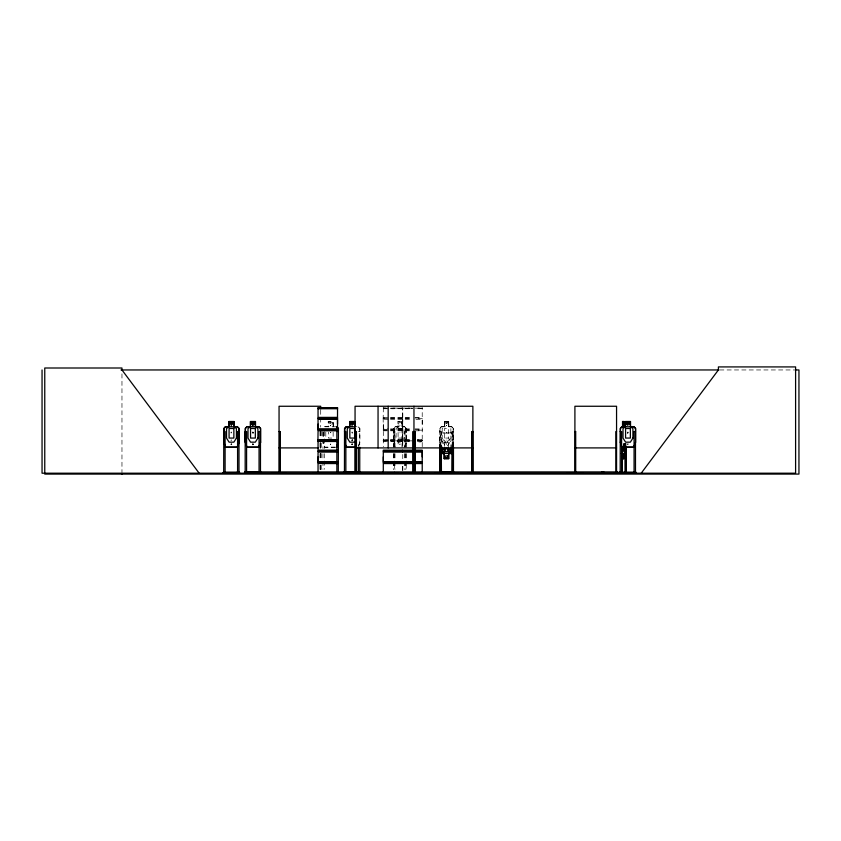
<?xml version="1.0" encoding="UTF-8"?>
<svg xmlns="http://www.w3.org/2000/svg" width="841" height="841" viewBox="0 0 841 841"><rect width="100%" height="100%" fill="white"/><g stroke="black" fill="none" stroke-linecap="round" stroke-linejoin="round"><path stroke-width="0.63" stroke-dasharray="4.21 3.15" d="M383.317 424.095L383.296 446.687M402.755 454.466L402.755 461.635M402.713 417.672L402.734 446.687L402.734 407.759L402.765 417.504M422.203 424.095L422.224 407.79L422.182 408.747M383.338 407.759L383.181 418.009L388.1 418.051M402.734 428.942L402.734 419.312M422.224 446.687L422.224 419.312L415.002 419.312M625.01 446.014L625.21 443.407M625.178 446.014L625.378 443.407M383.075 407.948L388.153 408.158L383.275 408.116M388.185 440.516L383.075 440.242L388.153 440.053M383.149 440.789L388.164 440.547M402.566 440.705L402.723 440.053M422.277 440.915L417.357 440.873C424.022 442.702 424.169 438.287 417.357 440.032M446.445 425.241L446.371 425.493M623.307 445.856L623.665 443.627M404.647 447.118L406.129 442.166M405.131 446.277L406.266 442.198L406.266 428.426L404.71 426.618M399.79 432.852L400.064 432.663M446.434 432.379L446.582 432.863M439.843 438.035L441.43 433.083L451.764 433.083M446.434 423.055L446.582 423.538M453.11 442.166L451.617 447.118L453.267 442.198M330.65 432.379L330.881 432.884L330.702 432.316M330.65 423.055L330.881 423.549L330.702 422.991M358.466 445.877L359.748 442.166M358.508 446.277L359.916 442.198L359.916 428.426L358.108 426.618L354.786 426.618M402.576 440.148L402.587 440.558M383.139 418.051L383.296 428.878L388.174 428.878M383.118 429.583L388.1 429.551M422.382 418.66L415.034 418.65M422.382 430.15L415.034 430.14M399.927 425.304L399.885 425.83M447.349 445.856C453.604 438.729 448.137 436.836 446.392 444.731C444.532 436.847 439.296 438.739 445.488 445.825M448.621 446.918L448.621 442.135L450.871 438.066L450.871 428.5L448.621 426.797L448.621 421.667M391.528 408.726L394.545 408.726M410.965 408.726L412.206 408.558M391.528 441.483L394.545 441.483M395.144 447.286L393.767 442.187L393.767 428.458L395.175 426.618L398.14 426.618M395.238 426.797L393.903 428.521L393.998 442.166L395.238 447.118M383.139 440.558L388.153 440.894L383.275 440.873M439.938 428.521L441.367 426.797M383.359 439.78L388.195 439.78M422.161 408.726L414.991 408.726M422.224 440.4L417.357 440.547M398.14 426.797L396.069 428.5L396.069 438.066L398.14 442.166L401.998 442.166L404.058 438.066L404.058 428.5L401.998 426.797M399.895 444.49L400.064 443.901L399.874 444.458M422.245 408.116L415.012 408.116L422.277 408.158M330.671 444.426L330.545 444.49M330.671 444.49L330.807 443.922L330.513 444.458M719.696 369.956L793.757 369.956M388.195 408.726L383.338 408.747M390.518 408.726L412.479 408.726M383.296 417.388L388.174 417.388M390.518 417.388L412.479 417.388M415.002 417.388L422.224 417.388M390.476 418.051L412.479 418.051M415.034 418.051L422.34 418.009M383.181 418.702L388.1 418.65M390.476 418.65L412.479 418.65M388.174 419.312L383.286 419.196M390.518 419.312L412.479 419.312M444.279 421.499L448.852 421.499L448.852 426.618M401.998 421.667L398.035 421.667L398.14 447.118M444.426 421.667L448.705 421.667M330.534 425.83L330.786 425.262L330.502 425.798M324.7 426.618L328.19 426.618L328.19 421.499L333.309 421.499L333.309 426.618L335.527 426.618M401.998 426.618L404.805 426.618M444.363 426.618L441.22 426.618L439.79 428.458L439.79 447.181M448.768 426.618L451.764 426.618M324.773 426.797L336.558 426.797M395.144 426.797L404.752 426.797M441.283 426.797L451.701 426.797L453.194 428.5M406.266 428.426L406.224 447.181M393.767 428.458L393.84 447.181M398.14 428.5L401.998 428.5M390.518 428.878L412.479 428.878M415.002 428.878L422.203 428.942M390.476 429.551L412.479 429.551M415.034 429.551L422.403 429.583M383.16 430.14L388.1 430.14M390.476 430.14L412.479 430.14M383.296 430.802L388.174 430.802M390.518 430.802L412.479 430.802M415.002 430.802L422.224 430.802M358.329 431.559L359.748 431.559M406.224 431.559L404.763 431.559L404.763 447.181M439.79 431.559L441.294 431.559L441.294 447.181M451.88 432.905L441.241 432.905L439.696 438.003L439.696 446.76M398.14 438.066L401.998 438.066M390.518 439.78L412.479 439.78M417.325 439.78C424.169 437.751 424.064 443.743 417.325 441.483M390.508 440.053L409.956 440.032M390.508 440.537L412.479 440.516M417.336 440.432L422.203 440.453M390.518 440.547L409.956 440.547M383.359 441.483L388.195 441.483M390.518 441.483L412.479 441.504M439.79 442.187L441.262 447.286M444.363 421.499L444.426 426.797L442.187 428.5L442.187 438.066L444.426 442.166L448.621 442.166M335.254 447.118L324.773 447.118L323.238 442.166M335.475 447.286L324.647 447.286L323.07 442.187M400.127 440.074L400.148 440.011M446.613 440.011L446.592 440.074M358.035 426.797L359.748 428.5L359.748 447.181M451.68 426.618L453.341 428.426L453.267 446.75M404.647 426.797L406.129 428.5M448.621 438.035L450.871 442.135L450.871 446.918M446.487 422.991L446.655 423.528M446.487 432.316L446.655 432.852M451.796 432.905L453.267 438.003M451.68 433.083L453.11 438.035M440.022 442.166L441.367 447.118M626.019 443.281L626.019 445.877M625.62 443.281L625.62 445.877M625.494 443.281L625.494 445.877M625.105 443.281L625.105 445.877M624.611 443.333L624.611 445.719M623.896 443.333L623.896 445.719M453.457 447.181L453.457 431.559L451.964 431.559L451.964 447.181M453.11 428.5L453.194 447.181M452.227 431.559L452.227 447.181M448.768 421.499L448.705 426.797M446.308 425.273L446.308 425.798M446.319 443.932L446.319 444.458M444.511 421.667L444.511 426.797M444.426 438.066L444.426 428.5L448.621 428.5L448.621 438.066L444.426 438.035L442.177 442.135L442.177 446.918M444.426 442.135L444.426 446.918M441.031 431.559L441.031 447.181M440.022 428.521L440.053 447.181M412.069 408.148L412.069 408.726M411.554 408.221L411.554 408.747M406.224 453.688L406.224 462.802M406.224 464.106L406.224 469.31M406.024 428.5L405.898 447.181M405.898 453.688L405.898 460.195M405.898 461.499L405.898 469.31M405.078 431.559L405.078 447.181M405.078 453.688L405.078 460.195M405.078 461.499L405.078 469.31M404.763 453.688L404.763 460.195M404.763 461.499L404.763 469.31M402.135 426.618L402.135 421.499L397.898 421.499L397.993 426.618M402.03 421.499L401.998 447.118M394.986 447.181L394.986 431.559L393.525 431.559L393.525 447.181M394.986 453.688L394.986 460.195M394.986 461.499L394.986 469.31M394.671 431.559L394.671 447.181M394.671 453.688L394.671 462.802M394.671 464.106L394.671 471.917M393.966 408.221L393.966 408.747M393.84 453.688L393.84 460.195M393.84 461.499L393.84 469.31M393.525 453.688L393.525 460.195M393.525 461.499L393.525 469.31M393.451 408.148L393.451 408.726M393.451 440.905L393.451 441.483M392.621 408.148L392.621 408.726M392.621 440.905L392.621 441.483M392.106 408.221L392.106 408.747M392.106 440.978L392.106 441.504M333.141 426.797L333.141 421.667L328.358 421.667L328.358 426.797M333.141 432.085L333.141 438.066L328.358 438.066L328.358 432.085M325.803 432.085L325.803 438.066M324.384 431.559L324.384 448.484M324.384 453.688L324.384 469.31M323.238 432.242L323.238 440.926M323.07 432.2L323.07 438.445M322.976 431.559L322.976 438.066M322.976 439.37L322.976 448.484M322.976 453.688L322.976 460.195M322.976 461.499L322.976 469.31M321.251 431.559L321.241 438.035M321.251 443.218L321.241 448.39M321.251 453.572L321.241 460.048M321.178 465.22L321.251 470.403M320.705 410.156L320.705 416.663M320.705 417.966L320.705 427.081M320.705 431.559L320.705 438.792M320.705 440.095L320.694 448.39M320.705 453.572L320.694 460.048M320.705 465.22L320.694 470.403M320.484 431.559L320.484 438.035M320.484 443.218L320.484 448.39M320.484 453.572L320.484 460.048M320.484 465.22L320.484 470.403M320.011 431.559L320.011 438.035M320.011 443.218L320.011 448.39M320.011 453.572L320.011 460.048M320.011 465.22L320.011 470.403M121.966 373.877L121.966 471.906M412.479 408.116L390.508 408.116L412.479 408.137M332.29 422.518L329.22 422.518L329.22 424.232L332.29 424.232L332.29 422.518M401.304 422.518L398.823 422.518L398.823 424.232L401.304 424.232L401.304 422.518M447.875 422.518L445.183 422.518L445.183 424.232L447.875 424.232L447.875 422.518M412.479 440.873L390.508 440.873L412.479 440.894M402.776 470.476L402.776 464.716L402.734 470.476"/><path stroke-width="1.26" d="M337.535 461.635L318.045 461.635L318.066 456.852M337.535 428.878L318.045 428.878L318.066 424.095M337.514 424.095L337.514 419.312M402.45 461.635L383.296 461.635L383.317 456.852M422.203 456.852L422.203 452.069L415.002 452.069M313.178 473.126L328.778 473.073M422.056 473.126L401.725 473.073M567.381 473.126L582.992 473.073M623.255 425.788L623.244 425.62M623.202 423.055L623.192 422.991M613.699 473.21L633.546 473.21M622.529 446.897L622.014 451.827L623.023 447.013L624.201 451.712L623.475 446.928M271.99 473.21L285.929 473.073M624.758 453.572L625.336 451.68M625.336 446.718L625.378 451.743L624.926 453.572L623.78 453.572M348.973 473.21L360.778 473.21M388.258 473.21L398.024 473.073M231.254 432.726L231.317 432.316M252.847 432.379L253.015 432.863M352.368 432.852L352.074 432.316M627.691 423.538L627.891 422.97L627.649 423.549M627.691 432.863L627.891 432.295L627.649 432.884M231.37 422.97L231.601 423.549L231.317 422.991M238.991 442.166L237.278 447.118L225.493 447.118L223.958 442.166L223.958 428.521L225.493 426.797L237.278 426.797L238.991 428.5L238.991 473.21M252.847 423.055L253.015 423.538M260.468 442.166L258.755 447.118L246.97 447.118L245.435 442.166L245.435 428.521L246.97 426.797L258.755 426.797L260.468 428.5L260.468 471.917M336.989 445.877L338.271 442.166M336.684 447.286L338.439 442.198M352.368 423.528L352.074 422.991M635.481 442.166L633.778 447.118L621.983 447.118L620.448 442.166L620.448 428.521L621.983 426.797M435.26 473.21L443.417 473.073M222.665 473.21L223.538 472.348M244.142 473.21L244.899 472.999M343.422 473.21L344.148 473.073M619.912 472.421L619.88 473.073M445.898 448.148C445.593 453.036 439.738 453.11 444.384 447.969M231.254 425.83L231.296 425.304M352.011 425.83L352.053 425.304M641.199 473.21L718.403 369.956L718.403 366.918L795.597 366.918L795.597 473.21L42.05 473.21L42.05 369.956M337.546 440.032L317.866 440.295L337.546 440.537M451.68 453.404L453.11 451.68M621.909 426.618L620.28 428.458L620.185 473.21M317.93 440.127L318.066 430.802L337.535 430.802M231.464 444.49L231.475 443.901L231.233 444.458M352.221 444.49L352.221 443.901L351.99 444.458M627.796 425.493L627.796 425.304M252.868 444.426L252.742 444.49M252.868 444.49L253.004 443.922L252.71 444.458M253.057 423.549L252.899 422.991M352.337 423.549L352.127 422.97M253.057 432.884L252.899 432.316M574.908 473.21L575.612 473.21M320.652 473.21L321.251 473.21M413.961 431.559L413.961 471.696M120.978 369.956L718.803 369.956M795.008 369.956L798.95 369.956L798.95 474.082L44.762 474.082L44.762 368.001L121.966 368.001L121.966 369.956L199.159 473.21M337.535 417.388L318.045 417.388L318.045 408.169L337.546 408.116L337.514 417.388M318.035 408.158L337.546 408.158M318.066 408.726L337.514 408.726M317.909 418.051L337.672 418.051M317.909 418.65L337.672 418.65M622.571 421.667L624.064 421.667M252.731 425.83L252.983 425.262L252.699 425.798M621.541 426.618L625.399 426.618L625.399 421.499L630.529 421.499L630.529 426.618L633.841 426.618L635.649 428.426L635.649 442.198L633.893 447.286L621.856 447.286L620.28 442.187M621.562 426.797L633.778 426.797L635.481 428.5L635.481 473.21M317.909 429.551L337.672 429.551M317.909 430.14L337.672 430.14M223.695 431.559L225.104 431.559L225.104 473.21M238.991 431.559L237.583 431.559L237.583 473.21M260.468 431.559L259.06 431.559L259.06 471.917M279.054 431.559L280.221 431.559L280.221 471.696M338.271 431.559L336.863 431.559L336.863 471.917M344.453 431.559L345.861 431.559L345.861 471.917M355.06 431.559L356.437 431.559L356.437 471.696M575.612 431.559L574.908 431.559L575.612 431.559L575.612 471.696M616.558 431.559L615.854 431.559L615.854 471.696M620.185 431.559L621.594 431.559L621.594 473.21M635.481 431.559L634.072 431.559L634.072 473.21M318.066 439.78L337.514 439.78M318.045 440.547L337.535 440.547M318.035 440.873L337.546 440.873L318.035 440.894L318.066 450.145L337.535 450.145M318.066 441.483L337.514 441.483M354.618 442.166L349.835 442.166L347.27 438.066L347.27 428.5L349.835 426.797L349.835 421.667L354.618 421.667L354.618 426.797L346.25 426.797L344.715 428.521L344.715 442.166L346.25 447.118L355.417 447.118M355.754 447.286L346.124 447.286L344.537 442.187M279.054 447.906L318.098 447.906M356.342 447.906L413.961 447.906M415.275 447.906L472.873 447.906M574.908 447.906L616.558 447.906M383.296 450.145L402.45 450.145M402.734 450.145L412.479 450.145M415.002 450.145L422.224 450.145M317.909 450.808L337.672 450.808M383.16 450.808L412.479 450.808M415.034 450.808L422.361 450.808M317.909 451.407L337.672 451.407M383.16 451.407L412.479 451.407M415.034 451.407L422.361 451.407M625.378 451.743L625.168 446.718M439.696 448.011L439.78 451.764M337.535 452.069L318.045 452.069L318.045 461.635M402.45 452.069L383.296 452.069L383.296 461.635M402.734 452.069L412.479 452.069M451.764 453.404L441.346 453.404L439.927 451.701M621.425 453.404L622.55 453.404L622.508 458.702M624.905 453.404L623.728 453.404L623.78 458.702M441.283 453.572L444.279 453.572M621.415 453.572L622.508 453.572M444.342 458.534L448.621 458.534M622.393 458.534L623.896 458.534M402.734 461.635L412.479 461.635M415.002 461.635L422.224 461.635L422.224 452.069M317.909 462.308L337.672 462.308M383.16 462.308L412.479 462.308M415.034 462.308L422.361 462.308M317.909 462.897L337.672 462.897M383.16 462.897L412.479 462.897M415.034 462.897L422.361 462.897M337.535 463.559L318.045 463.559L318.045 472.789M402.45 463.559L383.296 463.559L383.296 472.789M402.734 463.559L412.479 463.559M415.002 463.559L422.224 463.559L422.224 472.789M260.626 471.696L246.749 472.127M278.918 471.696L280.305 472.127L279.748 431.559M336.863 471.696L338.429 471.696M344.284 471.696L359.906 471.696M354.934 471.696L356.584 471.696M439.654 471.696L441.43 471.696M451.817 471.696L453.604 471.696M473.399 471.696L471.759 472.127L472.264 431.559M574.739 471.696L575.696 472.127M616.642 471.696L615.78 472.127M622.277 471.696L620.027 471.696L620.027 473.21M624.968 471.696L626.156 471.696M225.272 472.127L237.414 472.127M413.951 472.127L414.518 472.127L414.518 431.559M452.08 472.127L441.168 471.696M621.667 472.127L633.904 472.127M616.411 472.421L620.837 472.421M338.65 473.105L339.301 473.21M627.891 443.964L627.722 444.458M352.326 440.011L352.011 440.526L352.305 440.074M635.785 473.073L636.511 473.21M260.773 473.073L261.498 473.21M239.296 473.073L240.021 473.21M449.83 473.073L457.988 473.21M467.722 473.073L479.338 473.21M444.426 453.404L442.177 451.701L442.177 448.106M616.779 473.105L616.716 472.369L616.663 473.21M336.631 426.618L338.439 428.426L338.271 471.917M336.558 426.797L338.271 428.5M439.696 451.764L441.367 453.572M448.453 447.99C452.973 453.078 447.37 453.036 447.034 448.148M223.79 442.187L225.367 447.286L237.404 447.286L239.159 442.198L239.159 428.426L237.351 426.618L234.04 426.618L234.04 421.499L228.91 421.499L228.91 426.618L225.42 426.618L223.79 428.458L223.695 473.21M618.335 472.421L618.303 473.21M635.649 473.21L635.649 471.696L633.904 471.696L633.904 473.21M635.323 471.696L635.323 473.21M634.23 471.696L634.23 473.21M626.019 447.181L626.019 471.917M625.62 447.181L625.62 471.917M625.494 447.181L625.578 472.127M625.105 452.384L625.105 471.917M624.064 426.797L624.117 421.499L622.519 421.499L622.571 426.797M623.948 421.499L623.906 426.797M623.896 453.404L623.938 458.702L622.34 458.702L622.393 453.404M623.654 455.969L623.654 457.672M622.687 421.499L622.729 426.797M622.14 452.384L622.182 472.127M621.762 471.696L621.762 473.21M621.436 471.696L621.436 473.21M620.353 471.696L620.353 473.21M617.252 473.21L617.252 471.917L247.338 471.917L247.338 473.21M616.558 471.696L616.558 406.256L574.908 406.256L574.897 472.127L575.465 472.127L575.454 431.559M603.785 471.917L603.785 473.21M601.935 471.917L601.935 473.21M473.252 471.696L473.252 431.559L471.875 431.559L471.875 471.696M472.873 432.285L472.873 406.256L355.06 406.256L355.06 471.696M453.457 447.181L453.457 471.917M453.267 448.001L453.267 451.743L451.754 453.572L448.684 453.572L448.768 458.702L444.195 458.702L444.195 453.572M453.194 447.181L453.194 471.917M451.964 447.181L451.817 472.127M450.871 448.106L450.871 451.701L448.621 453.404L448.537 458.534M448.621 448.106L448.621 451.701L444.426 451.701L444.426 448.106M444.342 453.404L444.279 458.702M441.294 452.384L441.43 472.127M441.031 447.181L441.031 471.917M440.053 447.181L440.053 471.917M439.79 447.181L439.79 471.917M415.338 471.696L415.338 431.559L412.973 431.559L412.973 471.696M415.065 471.696L415.454 472.127L412.857 472.127L413.246 471.696M413.961 406.256L413.961 432.285M413.362 431.559L413.362 471.696M388.174 406.256L388.174 447.906M378.051 406.256L378.051 447.906M359.748 447.181L359.748 471.917M358.329 447.181L358.329 471.917M355.449 431.559L355.449 471.696M355.585 471.917L355.585 473.21M354.786 426.618L354.786 421.499L349.667 421.499L349.667 426.618L346.177 426.618L344.537 428.458L344.453 471.917M354.503 471.917L354.503 473.21M337.514 428.878L337.535 419.312L318.045 419.312L318.045 428.878M320.705 408.863L320.705 406.256L279.054 406.256L279.054 471.696M279.527 431.559L279.527 471.696M250.376 471.917L250.376 473.21M246.749 473.21L246.749 471.696L245.004 471.696L245.004 473.21M246.581 473.21L246.581 431.559L245.173 431.559L245.173 473.21M246.424 471.696L246.424 473.21M245.33 471.696L245.33 473.21M239.149 473.21L239.149 471.696L237.414 471.696L237.414 473.21M238.823 471.696L238.823 473.21M237.74 471.696L237.74 473.21M225.272 473.21L225.272 471.696L223.538 471.696L223.538 473.21M224.946 471.696L224.946 473.21M223.864 471.696L223.864 473.21M121.966 473.21L121.966 474.082M231.243 440.211L231.254 440.169M260.636 442.198L258.881 447.286L246.844 447.286L245.267 442.187L245.267 428.458L246.897 426.618L250.387 426.618L250.387 421.499L255.517 421.499L255.517 426.618L258.828 426.618L260.636 428.426L260.636 442.198M236.426 438.066L233.861 442.166L229.078 442.166L226.523 438.066L226.523 428.5L229.078 426.797L229.078 421.667L233.861 421.667L233.861 426.797L236.426 428.5L236.426 438.066M257.903 438.066L255.338 442.166L250.555 442.166L248 438.066L248 428.5L250.555 426.797L250.555 421.667L255.338 421.667L255.338 426.797L257.903 428.5L257.903 438.066M632.916 438.066L630.361 442.166L625.578 442.166L623.013 438.066L623.013 428.5L625.578 426.797L625.578 421.667L630.361 421.667L630.361 426.797L632.916 428.5L632.916 438.066M337.535 407.738L318.045 407.738L337.546 407.78M233.01 422.518L229.94 422.518L229.94 424.232L233.01 424.232L233.01 422.518M254.487 422.518L251.417 422.518L251.417 424.232L254.487 424.232L254.487 422.518M353.767 422.518L350.686 422.518L350.686 424.232L353.767 424.232L353.767 422.518M623.665 422.518L622.803 422.518L622.803 424.232L623.665 424.232L623.665 422.518M629.499 422.518L626.429 422.518L626.429 424.232L629.499 424.232L629.499 422.518M233.861 428.5L229.078 428.5L229.078 438.066L233.861 438.066L233.861 428.5M255.338 428.5L250.555 428.5L250.555 438.066L255.338 438.066L255.338 428.5M354.618 428.5L349.835 428.5L349.835 438.066L354.618 438.066L354.618 428.5M630.361 428.5L625.578 428.5L625.578 438.066L630.361 438.066L630.361 428.5M447.875 455.969L445.173 455.969L445.173 457.672L447.875 457.672L447.875 455.969"/></g></svg>
